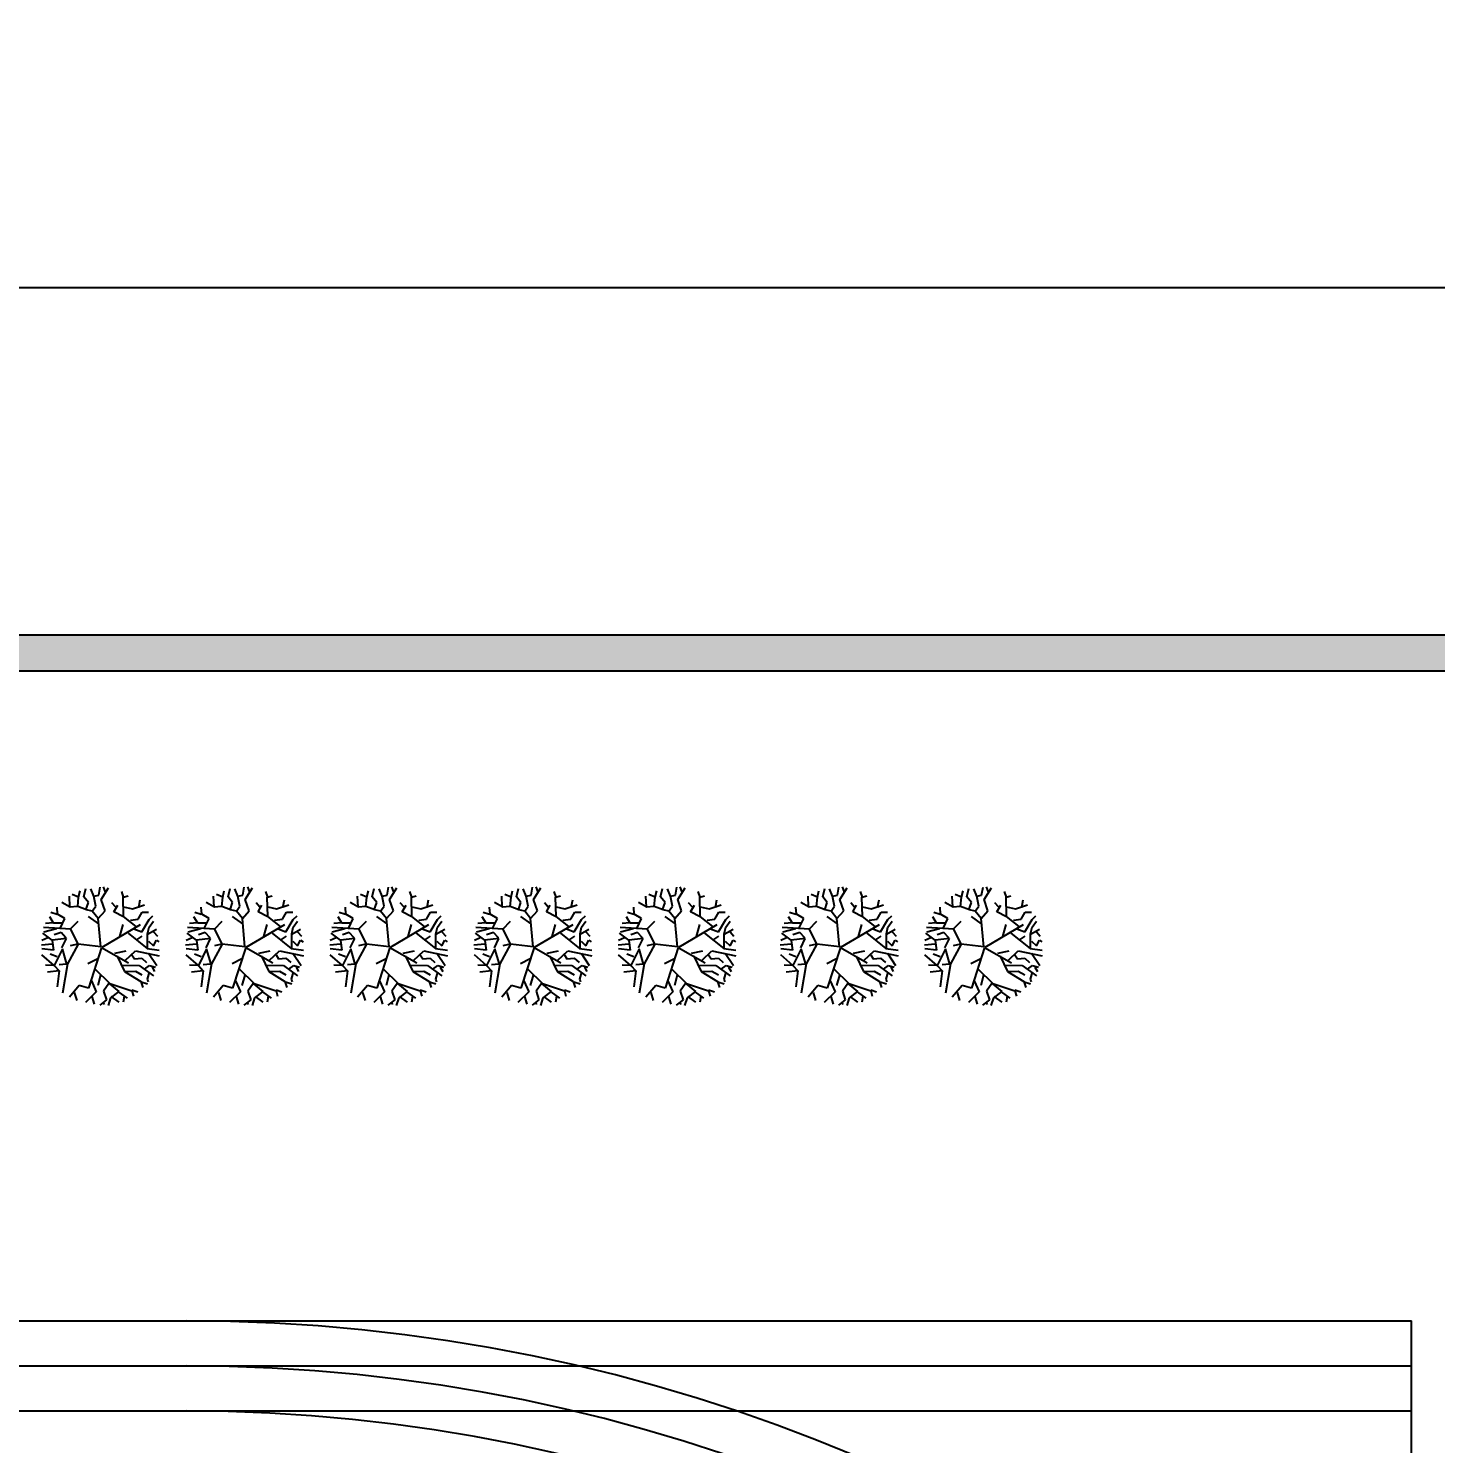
# Model space of a CAD drawing. Header units: inches. Extents: x 78 to 302, y -105 to 74.
# Drawn here: x 234.48 to 273.53, y 34.45 to 73.72 of the extents above; entities that cross this region are included whole.
import ezdxf

# ---------------------------------------------------------------- set-up
doc = ezdxf.new("R2010")
doc.units = ezdxf.units.IN
doc.header["$LTSCALE"] = 0.05
doc.header["$MEASUREMENT"] = 0
doc.layers.get('0').update_dxf_attribs({"color": 62})
doc.layers.add('rayas', color=7, linetype='Continuous')
doc.styles.get("Standard").update_dxf_attribs({"font": 'verdana.ttf'})
doc.dimstyles.get("Standard").update_dxf_attribs({"dimtxt": 0.18, "dimasz": 0.18, "dimexe": 0.18, "dimexo": 0.0625, "dimgap": 0.09, "dimtad": 0, "dimtih": 1, "dimtoh": 1, "dimdec": 4, "dimzin": 0, "dimdsep": 46, "dimtxsty": 'Standard', "dimcen": 0.09, "dimadec": 0, "dimazin": 0, "dimtfac": 1, "dimtdec": 4, "dimtofl": 0, "dimtmove": 0, "dimatfit": 3, "dimfxl": 1, "dimtolj": 1, "dimtzin": 0, "dimarcsym": 0})

# ---------------------------------------------------------------- blocks, each defined once
blk = doc.blocks.new('_Dot')
at = {"color": 0, "linetype": 'ByBlock', "lineweight": -2}
blk.add_line((-0.5, 0), (-1, 0), dxfattribs=at)
at = {"color": 0, "linetype": 'ByBlock', "const_width": 0.5}
blk.add_lwpolyline([(-0.25, 0, 1), (0.25, 0, 1)], format="xyb", close=True, dxfattribs=at)
blk = doc.blocks.new('*D6')
at = {"layer": 'Defpoints', "color": 0}
for p in [(300.963, 66.52), (95.688, 56.888), (300.963, 56.888)]:
    blk.add_point(p, dxfattribs=at)
at = {"layer": 'rayas', "color": 0, "lineweight": -2}
for p, q in [((95.688, 59.388), (95.688, 73.72)), ((300.963, 59.388), (300.963, 73.72)), ((97.688, 66.52), (188.259, 66.52)), ((298.963, 66.52), (208.392, 66.52))]:
    blk.add_line(p, q, dxfattribs=at)
at = {"layer": 'rayas', "color": 0, "lineweight": -2, "xscale": 2, "yscale": 2, "zscale": 2, "rotation": 180}
blk.add_blockref('_Dot', (95.688, 66.52), dxfattribs=at)
at = {"layer": 'rayas', "color": 0, "lineweight": -2, "xscale": 2, "yscale": 2, "zscale": 2}
blk.add_blockref('_Dot', (300.963, 66.52), dxfattribs=at)
at = {"layer": 'rayas', "color": 0, "insert": (198.326, 66.52), "char_height": 2, "attachment_point": 5}
blk.add_mtext('\\A1;205.27 m', dxfattribs=at)

msp = doc.modelspace()

# ---------------------------------------------------------------- hatches: boundary and pattern name
at = {"layer": 'rayas'}
msp.add_hatch(color=256, dxfattribs=at).paths.add_polyline_path([(188.02561, -83.1619), (96.68833, -83.1619), (96.68833, 55.88831), (299.96289, 55.88831), (299.96289, -83.1619), (208.62561, -83.1619), (208.62561, -84.1619), (300.96289, -84.1619), (300.96289, 56.88831), (95.68833, 56.88831), (95.68833, -84.1619), (188.02561, -84.1619)])

# ---------------------------------------------------------------- linework, layer by layer
for p, q in [((236.43101, 49.67217), (236.47041, 49.88706)), ((236.62083, 49.75126), (236.56532, 49.8975)), ((240.43101, 49.67217), (240.47041, 49.88706)), ((240.62083, 49.75126), (240.56532, 49.8975)), ((244.43101, 49.67217), (244.47041, 49.88706)), ((244.62083, 49.75126), (244.56532, 49.8975)), ((248.43101, 49.67217), (248.47041, 49.88706)), ((248.62083, 49.75126), (248.56532, 49.8975)), ((252.43101, 49.67217), (252.47041, 49.88706)), ((252.62083, 49.75126), (252.56532, 49.8975)), ((256.93101, 49.67217), (256.97041, 49.88706)), ((257.12083, 49.75126), (257.06532, 49.8975)), ((260.93101, 49.67217), (260.97041, 49.88706)), ((261.12083, 49.75126), (261.06532, 49.8975)), ((235.63055, 49.34388), (235.61623, 49.63785)), ((235.87409, 49.61547), (235.69681, 49.68262)), ((235.84723, 49.35582), (235.87409, 49.61547)), ((235.87409, 49.61547), (235.91528, 49.78559)), ((236.02273, 49.62591), (236.07824, 49.85274)), ((236.14629, 49.46774), (236.02273, 49.62591)), ((236.29492, 49.63785), (236.21254, 49.8408)), ((236.29492, 49.63785), (236.43101, 49.67217)), ((236.34864, 49.36626), (236.29492, 49.63785)), ((236.49906, 49.54683), (236.70142, 49.87512)), ((236.60651, 49.23047), (236.49906, 49.54683)), ((237.12224, 49.61547), (237.06852, 49.77365)), ((237.10971, 49.61547), (237.24401, 49.64979)), ((237.12224, 49.07229), (237.10971, 49.61547)), ((237.54307, 49.3215), (237.58425, 49.53638)), ((239.63055, 49.34388), (239.61623, 49.63785)), ((239.87409, 49.61547), (239.69681, 49.68262)), ((239.84723, 49.35582), (239.87409, 49.61547)), ((239.87409, 49.61547), (239.91528, 49.78559)), ((240.02273, 49.62591), (240.07824, 49.85274)), ((240.14629, 49.46774), (240.02273, 49.62591)), ((240.29492, 49.63785), (240.21254, 49.8408)), ((240.29492, 49.63785), (240.43101, 49.67217)), ((240.34864, 49.36626), (240.29492, 49.63785)), ((240.49906, 49.54683), (240.70142, 49.87512)), ((240.60651, 49.23047), (240.49906, 49.54683)), ((241.12224, 49.61547), (241.06852, 49.77365)), ((241.10971, 49.61547), (241.24401, 49.64979)), ((241.12224, 49.07229), (241.10971, 49.61547)), ((241.54307, 49.3215), (241.58425, 49.53638)), ((243.63055, 49.34388), (243.61623, 49.63785)), ((243.87409, 49.61547), (243.69681, 49.68262)), ((243.84723, 49.35582), (243.87409, 49.61547)), ((243.87409, 49.61547), (243.91528, 49.78559)), ((244.02273, 49.62591), (244.07824, 49.85274)), ((244.14629, 49.46774), (244.02273, 49.62591)), ((244.29492, 49.63785), (244.21254, 49.8408)), ((244.29492, 49.63785), (244.43101, 49.67217)), ((244.34864, 49.36626), (244.29492, 49.63785)), ((244.49906, 49.54683), (244.70142, 49.87512)), ((244.60651, 49.23047), (244.49906, 49.54683)), ((245.12224, 49.61547), (245.06852, 49.77365)), ((245.10971, 49.61547), (245.24401, 49.64979)), ((245.12224, 49.07229), (245.10971, 49.61547)), ((245.54307, 49.3215), (245.58425, 49.53638)), ((247.63055, 49.34388), (247.61623, 49.63785)), ((247.87409, 49.61547), (247.69681, 49.68262)), ((247.84723, 49.35582), (247.87409, 49.61547)), ((247.87409, 49.61547), (247.91528, 49.78559)), ((248.02273, 49.62591), (248.07824, 49.85274)), ((248.14629, 49.46774), (248.02273, 49.62591)), ((248.29492, 49.63785), (248.21254, 49.8408)), ((248.29492, 49.63785), (248.43101, 49.67217)), ((248.34864, 49.36626), (248.29492, 49.63785)), ((248.49906, 49.54683), (248.70142, 49.87512)), ((248.60651, 49.23047), (248.49906, 49.54683)), ((249.12224, 49.61547), (249.06852, 49.77365)), ((249.10971, 49.61547), (249.24401, 49.64979)), ((249.12224, 49.07229), (249.10971, 49.61547)), ((249.54307, 49.3215), (249.58425, 49.53638)), ((251.63055, 49.34388), (251.61623, 49.63785)), ((251.87409, 49.61547), (251.69681, 49.68262)), ((251.84723, 49.35582), (251.87409, 49.61547)), ((251.87409, 49.61547), (251.91528, 49.78559)), ((252.02273, 49.62591), (252.07824, 49.85274)), ((252.14629, 49.46774), (252.02273, 49.62591)), ((252.29492, 49.63785), (252.21254, 49.8408)), ((252.29492, 49.63785), (252.43101, 49.67217)), ((252.34864, 49.36626), (252.29492, 49.63785)), ((252.49906, 49.54683), (252.70142, 49.87512)), ((252.60651, 49.23047), (252.49906, 49.54683)), ((253.12224, 49.61547), (253.06852, 49.77365)), ((253.10971, 49.61547), (253.24401, 49.64979)), ((253.12224, 49.07229), (253.10971, 49.61547)), ((253.54307, 49.3215), (253.58425, 49.53638)), ((256.13055, 49.34388), (256.11623, 49.63785)), ((256.37409, 49.61547), (256.19681, 49.68262)), ((256.34723, 49.35582), (256.37409, 49.61547)), ((256.37409, 49.61547), (256.41528, 49.78559)), ((256.52273, 49.62591), (256.57824, 49.85274)), ((256.64629, 49.46774), (256.52273, 49.62591)), ((256.79492, 49.63785), (256.71254, 49.8408)), ((256.79492, 49.63785), (256.93101, 49.67217)), ((256.84864, 49.36626), (256.79492, 49.63785)), ((256.99906, 49.54683), (257.20142, 49.87512)), ((257.10651, 49.23047), (256.99906, 49.54683)), ((257.62224, 49.61547), (257.56852, 49.77365)), ((257.60971, 49.61547), (257.74401, 49.64979)), ((257.62224, 49.07229), (257.60971, 49.61547)), ((258.04307, 49.3215), (258.08425, 49.53638)), ((260.13055, 49.34388), (260.11623, 49.63785)), ((260.37409, 49.61547), (260.19681, 49.68262)), ((260.34723, 49.35582), (260.37409, 49.61547)), ((260.37409, 49.61547), (260.41528, 49.78559)), ((260.52273, 49.62591), (260.57824, 49.85274)), ((260.64629, 49.46774), (260.52273, 49.62591)), ((260.79492, 49.63785), (260.71254, 49.8408)), ((260.79492, 49.63785), (260.93101, 49.67217)), ((260.84864, 49.36626), (260.79492, 49.63785)), ((260.99906, 49.54683), (261.20142, 49.87512)), ((261.10651, 49.23047), (260.99906, 49.54683)), ((261.62224, 49.61547), (261.56852, 49.77365)), ((261.60971, 49.61547), (261.74401, 49.64979)), ((261.62224, 49.07229), (261.60971, 49.61547)), ((262.04307, 49.3215), (262.08425, 49.53638)), ((235.27778, 49.12899), (235.10049, 49.1857)), ((235.29031, 49.14093), (235.27778, 49.33194)), ((235.49446, 49.01558), (235.29031, 49.14093)), ((235.64309, 49.33194), (235.41208, 49.46774)), ((235.83291, 49.35582), (235.64309, 49.33194)), ((236.09077, 49.26479), (235.84723, 49.35582)), ((236.07824, 49.26479), (236.14629, 49.46774)), ((236.25373, 49.22002), (236.09077, 49.26479)), ((236.25373, 49.22002), (236.34864, 49.36626)), ((236.41669, 49.01558), (236.25373, 49.22002)), ((236.41669, 49.01558), (236.60651, 49.23047)), ((236.90556, 49.33194), (236.79633, 49.4558)), ((236.85184, 49.20808), (236.95928, 49.38865)), ((237.12224, 49.06184), (236.85184, 49.20808)), ((237.12224, 49.34388), (237.36757, 49.28717)), ((237.36757, 49.28717), (237.70602, 49.40058)), ((237.52874, 49.00514), (237.63798, 49.19764)), ((237.63798, 49.19764), (237.81526, 49.19764)), ((237.82779, 48.9932), (237.93703, 49.09467)), ((239.27778, 49.12899), (239.10049, 49.1857)), ((239.29031, 49.14093), (239.27778, 49.33194)), ((239.49446, 49.01558), (239.29031, 49.14093)), ((239.64309, 49.33194), (239.41208, 49.46774)), ((239.83291, 49.35582), (239.64309, 49.33194)), ((240.09077, 49.26479), (239.84723, 49.35582)), ((240.07824, 49.26479), (240.14629, 49.46774)), ((240.25373, 49.22002), (240.09077, 49.26479)), ((240.25373, 49.22002), (240.34864, 49.36626)), ((240.41669, 49.01558), (240.25373, 49.22002)), ((240.41669, 49.01558), (240.60651, 49.23047)), ((240.90556, 49.33194), (240.79633, 49.4558)), ((240.85184, 49.20808), (240.95928, 49.38865)), ((241.12224, 49.06184), (240.85184, 49.20808)), ((241.12224, 49.34388), (241.36757, 49.28717)), ((241.36757, 49.28717), (241.70602, 49.40058)), ((241.52874, 49.00514), (241.63798, 49.19764)), ((241.63798, 49.19764), (241.81526, 49.19764)), ((241.82779, 48.9932), (241.93703, 49.09467)), ((243.27778, 49.12899), (243.10049, 49.1857)), ((243.29031, 49.14093), (243.27778, 49.33194)), ((243.49446, 49.01558), (243.29031, 49.14093)), ((243.64309, 49.33194), (243.41208, 49.46774)), ((243.83291, 49.35582), (243.64309, 49.33194)), ((244.09077, 49.26479), (243.84723, 49.35582)), ((244.07824, 49.26479), (244.14629, 49.46774)), ((244.25373, 49.22002), (244.09077, 49.26479)), ((244.25373, 49.22002), (244.34864, 49.36626)), ((244.41669, 49.01558), (244.25373, 49.22002)), ((244.41669, 49.01558), (244.60651, 49.23047)), ((244.90556, 49.33194), (244.79633, 49.4558)), ((244.85184, 49.20808), (244.95928, 49.38865)), ((245.12224, 49.06184), (244.85184, 49.20808)), ((245.12224, 49.34388), (245.36757, 49.28717)), ((245.36757, 49.28717), (245.70602, 49.40058)), ((245.52874, 49.00514), (245.63798, 49.19764)), ((245.63798, 49.19764), (245.81526, 49.19764)), ((245.82779, 48.9932), (245.93703, 49.09467)), ((247.27778, 49.12899), (247.10049, 49.1857)), ((247.29031, 49.14093), (247.27778, 49.33194)), ((247.49446, 49.01558), (247.29031, 49.14093)), ((247.64309, 49.33194), (247.41208, 49.46774)), ((247.83291, 49.35582), (247.64309, 49.33194)), ((248.09077, 49.26479), (247.84723, 49.35582)), ((248.07824, 49.26479), (248.14629, 49.46774)), ((248.25373, 49.22002), (248.09077, 49.26479)), ((248.25373, 49.22002), (248.34864, 49.36626)), ((248.41669, 49.01558), (248.25373, 49.22002)), ((248.41669, 49.01558), (248.60651, 49.23047)), ((248.90556, 49.33194), (248.79633, 49.4558)), ((248.85184, 49.20808), (248.95928, 49.38865)), ((249.12224, 49.06184), (248.85184, 49.20808)), ((249.12224, 49.34388), (249.36757, 49.28717)), ((249.36757, 49.28717), (249.70602, 49.40058)), ((249.52874, 49.00514), (249.63798, 49.19764)), ((249.63798, 49.19764), (249.81526, 49.19764)), ((249.82779, 48.9932), (249.93703, 49.09467)), ((251.27778, 49.12899), (251.10049, 49.1857)), ((251.29031, 49.14093), (251.27778, 49.33194)), ((251.49446, 49.01558), (251.29031, 49.14093)), ((251.64309, 49.33194), (251.41208, 49.46774)), ((251.83291, 49.35582), (251.64309, 49.33194)), ((252.09077, 49.26479), (251.84723, 49.35582)), ((252.07824, 49.26479), (252.14629, 49.46774)), ((252.25373, 49.22002), (252.09077, 49.26479)), ((252.25373, 49.22002), (252.34864, 49.36626)), ((252.41669, 49.01558), (252.25373, 49.22002)), ((252.41669, 49.01558), (252.60651, 49.23047)), ((252.90556, 49.33194), (252.79633, 49.4558)), ((252.85184, 49.20808), (252.95928, 49.38865)), ((253.12224, 49.06184), (252.85184, 49.20808)), ((253.12224, 49.34388), (253.36757, 49.28717)), ((253.36757, 49.28717), (253.70602, 49.40058)), ((253.52874, 49.00514), (253.63798, 49.19764)), ((253.63798, 49.19764), (253.81526, 49.19764)), ((253.82779, 48.9932), (253.93703, 49.09467)), ((255.77778, 49.12899), (255.60049, 49.1857)), ((255.79031, 49.14093), (255.77778, 49.33194)), ((255.99446, 49.01558), (255.79031, 49.14093)), ((256.14309, 49.33194), (255.91208, 49.46774)), ((256.33291, 49.35582), (256.14309, 49.33194)), ((256.59077, 49.26479), (256.34723, 49.35582)), ((256.57824, 49.26479), (256.64629, 49.46774)), ((256.75373, 49.22002), (256.59077, 49.26479)), ((256.75373, 49.22002), (256.84864, 49.36626)), ((256.91669, 49.01558), (256.75373, 49.22002)), ((256.91669, 49.01558), (257.10651, 49.23047)), ((257.40556, 49.33194), (257.29633, 49.4558)), ((257.35184, 49.20808), (257.45928, 49.38865)), ((257.62224, 49.06184), (257.35184, 49.20808)), ((257.62224, 49.34388), (257.86757, 49.28717)), ((257.86757, 49.28717), (258.20602, 49.40058)), ((258.02874, 49.00514), (258.13798, 49.19764)), ((258.13798, 49.19764), (258.31526, 49.19764)), ((258.32779, 48.9932), (258.43703, 49.09467)), ((259.77778, 49.12899), (259.60049, 49.1857)), ((259.79031, 49.14093), (259.77778, 49.33194)), ((259.99446, 49.01558), (259.79031, 49.14093)), ((260.14309, 49.33194), (259.91208, 49.46774)), ((260.33291, 49.35582), (260.14309, 49.33194)), ((260.59077, 49.26479), (260.34723, 49.35582)), ((260.57824, 49.26479), (260.64629, 49.46774)), ((260.75373, 49.22002), (260.59077, 49.26479)), ((260.75373, 49.22002), (260.84864, 49.36626)), ((260.91669, 49.01558), (260.75373, 49.22002)), ((260.91669, 49.01558), (261.10651, 49.23047)), ((261.40556, 49.33194), (261.29633, 49.4558)), ((261.35184, 49.20808), (261.45928, 49.38865)), ((261.62224, 49.06184), (261.35184, 49.20808)), ((261.62224, 49.34388), (261.86757, 49.28717)), ((261.86757, 49.28717), (262.20602, 49.40058)), ((262.02874, 49.00514), (262.13798, 49.19764)), ((262.13798, 49.19764), (262.31526, 49.19764)), ((262.32779, 48.9932), (262.43703, 49.09467)), ((235.65741, 48.72161), (234.89635, 48.76787)), ((235.26345, 48.73355), (234.91067, 48.64252)), ((235.16854, 48.90366), (234.95186, 48.87979)), ((235.18108, 48.89173), (235.07363, 49.06184)), ((235.41208, 48.89173), (235.18108, 48.89173)), ((235.35836, 48.74549), (235.49446, 49.01558)), ((235.64309, 48.72161), (235.85977, 48.94843)), ((235.85977, 48.30378), (235.65741, 48.72161)), ((236.43101, 48.86934), (236.14629, 49.07229)), ((236.48781, 48.2348), (236.41669, 49.01558)), ((236.52592, 48.22469), (237.59192, 48.85518)), ((237.0148, 48.51866), (237.10971, 48.8574)), ((237.47502, 48.8007), (237.12224, 49.07229)), ((237.31206, 48.97082), (237.52874, 49.00514)), ((237.40697, 48.73355), (237.62544, 48.65446)), ((237.62544, 48.65446), (237.82779, 48.9932)), ((237.78661, 48.59775), (237.82779, 48.77832)), ((237.78661, 48.58581), (238.03194, 48.72161)), ((237.82779, 48.77832), (237.94956, 48.94843)), ((239.65741, 48.72161), (238.89635, 48.76787)), ((239.26345, 48.73355), (238.91067, 48.64252)), ((239.16854, 48.90366), (238.95186, 48.87979)), ((239.18108, 48.89173), (239.07363, 49.06184)), ((239.41208, 48.89173), (239.18108, 48.89173)), ((239.35836, 48.74549), (239.49446, 49.01558)), ((239.64309, 48.72161), (239.85977, 48.94843)), ((239.85977, 48.30378), (239.65741, 48.72161)), ((240.43101, 48.86934), (240.14629, 49.07229)), ((240.48781, 48.2348), (240.41669, 49.01558)), ((240.52592, 48.22469), (241.59192, 48.85518)), ((241.0148, 48.51866), (241.10971, 48.8574)), ((241.47502, 48.8007), (241.12224, 49.07229)), ((241.31206, 48.97082), (241.52874, 49.00514)), ((241.40697, 48.73355), (241.62544, 48.65446)), ((241.62544, 48.65446), (241.82779, 48.9932)), ((241.78661, 48.59775), (241.82779, 48.77832)), ((241.78661, 48.58581), (242.03194, 48.72161)), ((241.82779, 48.77832), (241.94956, 48.94843)), ((243.65741, 48.72161), (242.89635, 48.76787)), ((243.26345, 48.73355), (242.91067, 48.64252)), ((243.16854, 48.90366), (242.95186, 48.87979)), ((243.18108, 48.89173), (243.07363, 49.06184)), ((243.41208, 48.89173), (243.18108, 48.89173)), ((243.35836, 48.74549), (243.49446, 49.01558)), ((243.64309, 48.72161), (243.85977, 48.94843)), ((243.85977, 48.30378), (243.65741, 48.72161)), ((244.43101, 48.86934), (244.14629, 49.07229)), ((244.48781, 48.2348), (244.41669, 49.01558)), ((244.52592, 48.22469), (245.59192, 48.85518)), ((245.0148, 48.51866), (245.10971, 48.8574)), ((245.47502, 48.8007), (245.12224, 49.07229)), ((245.31206, 48.97082), (245.52874, 49.00514)), ((245.40697, 48.73355), (245.62544, 48.65446)), ((245.62544, 48.65446), (245.82779, 48.9932)), ((245.78661, 48.59775), (245.82779, 48.77832)), ((245.78661, 48.58581), (246.03194, 48.72161)), ((245.82779, 48.77832), (245.94956, 48.94843)), ((247.65741, 48.72161), (246.89635, 48.76787)), ((247.26345, 48.73355), (246.91067, 48.64252)), ((247.16854, 48.90366), (246.95186, 48.87979)), ((247.18108, 48.89173), (247.07363, 49.06184)), ((247.41208, 48.89173), (247.18108, 48.89173)), ((247.35836, 48.74549), (247.49446, 49.01558)), ((247.64309, 48.72161), (247.85977, 48.94843)), ((247.85977, 48.30378), (247.65741, 48.72161)), ((248.43101, 48.86934), (248.14629, 49.07229)), ((248.48781, 48.2348), (248.41669, 49.01558)), ((248.52592, 48.22469), (249.59192, 48.85518)), ((249.0148, 48.51866), (249.10971, 48.8574)), ((249.47502, 48.8007), (249.12224, 49.07229)), ((249.31206, 48.97082), (249.52874, 49.00514)), ((249.40697, 48.73355), (249.62544, 48.65446)), ((249.62544, 48.65446), (249.82779, 48.9932)), ((249.78661, 48.59775), (249.82779, 48.77832)), ((249.78661, 48.58581), (250.03194, 48.72161)), ((249.82779, 48.77832), (249.94956, 48.94843)), ((251.65741, 48.72161), (250.89635, 48.76787)), ((251.26345, 48.73355), (250.91067, 48.64252)), ((251.16854, 48.90366), (250.95186, 48.87979)), ((251.18108, 48.89173), (251.07363, 49.06184)), ((251.41208, 48.89173), (251.18108, 48.89173)), ((251.35836, 48.74549), (251.49446, 49.01558)), ((251.64309, 48.72161), (251.85977, 48.94843)), ((251.85977, 48.30378), (251.65741, 48.72161)), ((252.43101, 48.86934), (252.14629, 49.07229)), ((252.48781, 48.2348), (252.41669, 49.01558)), ((252.52592, 48.22469), (253.59192, 48.85518)), ((253.0148, 48.51866), (253.10971, 48.8574)), ((253.47502, 48.8007), (253.12224, 49.07229)), ((253.31206, 48.97082), (253.52874, 49.00514)), ((253.40697, 48.73355), (253.62544, 48.65446)), ((253.62544, 48.65446), (253.82779, 48.9932)), ((253.78661, 48.59775), (253.82779, 48.77832)), ((253.78661, 48.58581), (254.03194, 48.72161)), ((253.82779, 48.77832), (253.94956, 48.94843)), ((256.15741, 48.72161), (255.39635, 48.76787)), ((255.76345, 48.73355), (255.41067, 48.64252)), ((255.66854, 48.90366), (255.45186, 48.87979)), ((255.68108, 48.89173), (255.57363, 49.06184)), ((255.91208, 48.89173), (255.68108, 48.89173)), ((255.85836, 48.74549), (255.99446, 49.01558)), ((256.14309, 48.72161), (256.35977, 48.94843)), ((256.35977, 48.30378), (256.15741, 48.72161)), ((256.93101, 48.86934), (256.64629, 49.07229)), ((256.98781, 48.2348), (256.91669, 49.01558)), ((257.02592, 48.22469), (258.09192, 48.85518)), ((257.5148, 48.51866), (257.60971, 48.8574)), ((257.97502, 48.8007), (257.62224, 49.07229)), ((257.81206, 48.97082), (258.02874, 49.00514)), ((257.90697, 48.73355), (258.12544, 48.65446)), ((258.12544, 48.65446), (258.32779, 48.9932)), ((258.28661, 48.59775), (258.32779, 48.77832)), ((258.28661, 48.58581), (258.53194, 48.72161)), ((258.32779, 48.77832), (258.44956, 48.94843)), ((260.15741, 48.72161), (259.39635, 48.76787)), ((259.76345, 48.73355), (259.41067, 48.64252)), ((259.66854, 48.90366), (259.45186, 48.87979)), ((259.68108, 48.89173), (259.57363, 49.06184)), ((259.91208, 48.89173), (259.68108, 48.89173)), ((259.85836, 48.74549), (259.99446, 49.01558)), ((260.14309, 48.72161), (260.35977, 48.94843)), ((260.35977, 48.30378), (260.15741, 48.72161)), ((260.93101, 48.86934), (260.64629, 49.07229)), ((260.98781, 48.2348), (260.91669, 49.01558)), ((261.02592, 48.22469), (262.09192, 48.85518)), ((261.5148, 48.51866), (261.60971, 48.8574)), ((261.97502, 48.8007), (261.62224, 49.07229)), ((261.81206, 48.97082), (262.02874, 49.00514)), ((261.90697, 48.73355), (262.12544, 48.65446)), ((262.12544, 48.65446), (262.32779, 48.9932)), ((262.28661, 48.59775), (262.32779, 48.77832)), ((262.28661, 48.58581), (262.53194, 48.72161)), ((262.32779, 48.77832), (262.44956, 48.94843)), ((235.01991, 48.48434), (234.85695, 48.40525)), ((235.14168, 48.41719), (234.88381, 48.60969)), ((235.53564, 48.46196), (235.14168, 48.41719)), ((235.14168, 48.40525), (235.18108, 48.1456)), ((235.38522, 48.63207), (235.1954, 48.56343)), ((235.52132, 48.48434), (235.38522, 48.63207)), ((235.41208, 48.20231), (235.53564, 48.46196)), ((237.24401, 48.60969), (237.77407, 48.19037)), ((237.50188, 48.43957), (237.63798, 48.5306)), ((237.78661, 48.20231), (237.78661, 48.58581)), ((237.81526, 48.39481), (237.94956, 48.25901)), ((237.94956, 48.65446), (238.0588, 48.5306)), ((237.94956, 48.25901), (238.03194, 48.41719)), ((238.03194, 48.41719), (238.09999, 48.37242)), ((239.01991, 48.48434), (238.85695, 48.40525)), ((239.14168, 48.41719), (238.88381, 48.60969)), ((239.53564, 48.46196), (239.14168, 48.41719)), ((239.14168, 48.40525), (239.18108, 48.1456)), ((239.38522, 48.63207), (239.1954, 48.56343)), ((239.52132, 48.48434), (239.38522, 48.63207)), ((239.41208, 48.20231), (239.53564, 48.46196)), ((241.24401, 48.60969), (241.77407, 48.19037)), ((241.50188, 48.43957), (241.63798, 48.5306)), ((241.78661, 48.20231), (241.78661, 48.58581)), ((241.81526, 48.39481), (241.94956, 48.25901)), ((241.94956, 48.65446), (242.0588, 48.5306)), ((241.94956, 48.25901), (242.03194, 48.41719)), ((242.03194, 48.41719), (242.09999, 48.37242)), ((243.01991, 48.48434), (242.85695, 48.40525)), ((243.14168, 48.41719), (242.88381, 48.60969)), ((243.53564, 48.46196), (243.14168, 48.41719)), ((243.14168, 48.40525), (243.18108, 48.1456)), ((243.38522, 48.63207), (243.1954, 48.56343)), ((243.52132, 48.48434), (243.38522, 48.63207)), ((243.41208, 48.20231), (243.53564, 48.46196)), ((245.24401, 48.60969), (245.77407, 48.19037)), ((245.50188, 48.43957), (245.63798, 48.5306)), ((245.78661, 48.20231), (245.78661, 48.58581)), ((245.81526, 48.39481), (245.94956, 48.25901)), ((245.94956, 48.65446), (246.0588, 48.5306)), ((245.94956, 48.25901), (246.03194, 48.41719)), ((246.03194, 48.41719), (246.09999, 48.37242)), ((247.01991, 48.48434), (246.85695, 48.40525)), ((247.14168, 48.41719), (246.88381, 48.60969)), ((247.53564, 48.46196), (247.14168, 48.41719)), ((247.14168, 48.40525), (247.18108, 48.1456)), ((247.38522, 48.63207), (247.1954, 48.56343)), ((247.52132, 48.48434), (247.38522, 48.63207)), ((247.41208, 48.20231), (247.53564, 48.46196)), ((249.24401, 48.60969), (249.77407, 48.19037)), ((249.50188, 48.43957), (249.63798, 48.5306)), ((249.78661, 48.20231), (249.78661, 48.58581)), ((249.81526, 48.39481), (249.94956, 48.25901)), ((249.94956, 48.65446), (250.0588, 48.5306)), ((249.94956, 48.25901), (250.03194, 48.41719)), ((250.03194, 48.41719), (250.09999, 48.37242)), ((251.01991, 48.48434), (250.85695, 48.40525)), ((251.14168, 48.41719), (250.88381, 48.60969)), ((251.53564, 48.46196), (251.14168, 48.41719)), ((251.14168, 48.40525), (251.18108, 48.1456)), ((251.38522, 48.63207), (251.1954, 48.56343)), ((251.52132, 48.48434), (251.38522, 48.63207)), ((251.41208, 48.20231), (251.53564, 48.46196)), ((253.24401, 48.60969), (253.77407, 48.19037)), ((253.50188, 48.43957), (253.63798, 48.5306)), ((253.78661, 48.20231), (253.78661, 48.58581)), ((253.81526, 48.39481), (253.94956, 48.25901)), ((253.94956, 48.65446), (254.0588, 48.5306)), ((253.94956, 48.25901), (254.03194, 48.41719)), ((254.03194, 48.41719), (254.09999, 48.37242)), ((255.51991, 48.48434), (255.35695, 48.40525)), ((255.64168, 48.41719), (255.38381, 48.60969)), ((256.03564, 48.46196), (255.64168, 48.41719)), ((255.64168, 48.40525), (255.68108, 48.1456)), ((255.88522, 48.63207), (255.6954, 48.56343)), ((256.02132, 48.48434), (255.88522, 48.63207)), ((255.91208, 48.20231), (256.03564, 48.46196)), ((257.74401, 48.60969), (258.27407, 48.19037)), ((258.00188, 48.43957), (258.13798, 48.5306)), ((258.28661, 48.20231), (258.28661, 48.58581)), ((258.31526, 48.39481), (258.44956, 48.25901)), ((258.44956, 48.65446), (258.5588, 48.5306)), ((258.44956, 48.25901), (258.53194, 48.41719)), ((258.53194, 48.41719), (258.59999, 48.37242)), ((259.51991, 48.48434), (259.35695, 48.40525)), ((259.64168, 48.41719), (259.38381, 48.60969)), ((260.03564, 48.46196), (259.64168, 48.41719)), ((259.64168, 48.40525), (259.68108, 48.1456)), ((259.88522, 48.63207), (259.6954, 48.56343)), ((260.02132, 48.48434), (259.88522, 48.63207)), ((259.91208, 48.20231), (260.03564, 48.46196)), ((261.74401, 48.60969), (262.27407, 48.19037)), ((262.00188, 48.43957), (262.13798, 48.5306)), ((262.28661, 48.20231), (262.28661, 48.58581)), ((262.31526, 48.39481), (262.44956, 48.25901)), ((262.44956, 48.65446), (262.5588, 48.5306)), ((262.44956, 48.25901), (262.53194, 48.41719)), ((262.53194, 48.41719), (262.59999, 48.37242)), ((235.14168, 48.30378), (234.84263, 48.2814)), ((235.18108, 48.1456), (234.85695, 48.17992)), ((235.1954, 47.71583), (234.85695, 48.00981)), ((235.27778, 47.9531), (235.08617, 48.03219)), ((235.42641, 48.17992), (235.1954, 47.71583)), ((235.54818, 47.75015), (235.42641, 48.17992)), ((235.85977, 48.30378), (235.5625, 47.7606)), ((235.84723, 48.30378), (235.64309, 48.25901)), ((236.48781, 48.2348), (235.85977, 48.30378)), ((236.5116, 48.21275), (236.14692, 47.08291)), ((236.5116, 48.21275), (237.25804, 47.79439)), ((236.8787, 48.05457), (237.19029, 48.12322)), ((236.94675, 47.97548), (237.1491, 47.54571)), ((237.16343, 47.85163), (237.44816, 48.12322)), ((237.35325, 48.00981), (237.4213, 47.89639)), ((237.4213, 47.89639), (237.62544, 47.91878)), ((237.44816, 48.12322), (238.11252, 47.98742)), ((237.62544, 47.91878), (237.75975, 47.79492)), ((237.77407, 48.19037), (238.11252, 48.1456)), ((237.81526, 48.05457), (238.04447, 47.71583)), ((239.14168, 48.30378), (238.84263, 48.2814)), ((239.18108, 48.1456), (238.85695, 48.17992)), ((239.1954, 47.71583), (238.85695, 48.00981)), ((239.27778, 47.9531), (239.08617, 48.03219)), ((239.42641, 48.17992), (239.1954, 47.71583)), ((239.54818, 47.75015), (239.42641, 48.17992)), ((239.85977, 48.30378), (239.5625, 47.7606)), ((239.84723, 48.30378), (239.64309, 48.25901)), ((240.48781, 48.2348), (239.85977, 48.30378)), ((240.5116, 48.21275), (240.14692, 47.08291)), ((240.5116, 48.21275), (241.25804, 47.79439)), ((240.8787, 48.05457), (241.19029, 48.12322)), ((240.94675, 47.97548), (241.1491, 47.54571)), ((241.16343, 47.85163), (241.44816, 48.12322)), ((241.35325, 48.00981), (241.4213, 47.89639)), ((241.4213, 47.89639), (241.62544, 47.91878)), ((241.44816, 48.12322), (242.11252, 47.98742)), ((241.62544, 47.91878), (241.75975, 47.79492)), ((241.77407, 48.19037), (242.11252, 48.1456)), ((241.81526, 48.05457), (242.04447, 47.71583)), ((243.14168, 48.30378), (242.84263, 48.2814)), ((243.18108, 48.1456), (242.85695, 48.17992)), ((243.1954, 47.71583), (242.85695, 48.00981)), ((243.27778, 47.9531), (243.08617, 48.03219)), ((243.42641, 48.17992), (243.1954, 47.71583)), ((243.54818, 47.75015), (243.42641, 48.17992)), ((243.85977, 48.30378), (243.5625, 47.7606)), ((243.84723, 48.30378), (243.64309, 48.25901)), ((244.48781, 48.2348), (243.85977, 48.30378)), ((244.5116, 48.21275), (244.14692, 47.08291)), ((244.5116, 48.21275), (245.25804, 47.79439)), ((244.8787, 48.05457), (245.19029, 48.12322)), ((244.94675, 47.97548), (245.1491, 47.54571)), ((245.16343, 47.85163), (245.44816, 48.12322)), ((245.35325, 48.00981), (245.4213, 47.89639)), ((245.4213, 47.89639), (245.62544, 47.91878)), ((245.44816, 48.12322), (246.11252, 47.98742)), ((245.62544, 47.91878), (245.75975, 47.79492)), ((245.77407, 48.19037), (246.11252, 48.1456)), ((245.81526, 48.05457), (246.04447, 47.71583)), ((247.14168, 48.30378), (246.84263, 48.2814)), ((247.18108, 48.1456), (246.85695, 48.17992)), ((247.1954, 47.71583), (246.85695, 48.00981)), ((247.27778, 47.9531), (247.08617, 48.03219)), ((247.42641, 48.17992), (247.1954, 47.71583)), ((247.54818, 47.75015), (247.42641, 48.17992)), ((247.85977, 48.30378), (247.5625, 47.7606)), ((247.84723, 48.30378), (247.64309, 48.25901)), ((248.48781, 48.2348), (247.85977, 48.30378)), ((248.5116, 48.21275), (248.14692, 47.08291)), ((248.5116, 48.21275), (249.25804, 47.79439)), ((248.8787, 48.05457), (249.19029, 48.12322)), ((248.94675, 47.97548), (249.1491, 47.54571)), ((249.16343, 47.85163), (249.44816, 48.12322)), ((249.35325, 48.00981), (249.4213, 47.89639)), ((249.4213, 47.89639), (249.62544, 47.91878)), ((249.44816, 48.12322), (250.11252, 47.98742)), ((249.62544, 47.91878), (249.75975, 47.79492)), ((249.77407, 48.19037), (250.11252, 48.1456)), ((249.81526, 48.05457), (250.04447, 47.71583)), ((251.14168, 48.30378), (250.84263, 48.2814)), ((251.18108, 48.1456), (250.85695, 48.17992)), ((251.1954, 47.71583), (250.85695, 48.00981)), ((251.27778, 47.9531), (251.08617, 48.03219)), ((251.42641, 48.17992), (251.1954, 47.71583)), ((251.54818, 47.75015), (251.42641, 48.17992)), ((251.85977, 48.30378), (251.5625, 47.7606)), ((251.84723, 48.30378), (251.64309, 48.25901)), ((252.48781, 48.2348), (251.85977, 48.30378)), ((252.5116, 48.21275), (252.14692, 47.08291)), ((252.5116, 48.21275), (253.25804, 47.79439)), ((252.8787, 48.05457), (253.19029, 48.12322)), ((252.94675, 47.97548), (253.1491, 47.54571)), ((253.16343, 47.85163), (253.44816, 48.12322)), ((253.35325, 48.00981), (253.4213, 47.89639)), ((253.4213, 47.89639), (253.62544, 47.91878)), ((253.44816, 48.12322), (254.11252, 47.98742)), ((253.62544, 47.91878), (253.75975, 47.79492)), ((253.77407, 48.19037), (254.11252, 48.1456)), ((253.81526, 48.05457), (254.04447, 47.71583)), ((255.64168, 48.30378), (255.34263, 48.2814)), ((255.68108, 48.1456), (255.35695, 48.17992)), ((255.6954, 47.71583), (255.35695, 48.00981)), ((255.77778, 47.9531), (255.58617, 48.03219)), ((255.92641, 48.17992), (255.6954, 47.71583)), ((256.04818, 47.75015), (255.92641, 48.17992)), ((256.35977, 48.30378), (256.0625, 47.7606)), ((256.34723, 48.30378), (256.14309, 48.25901)), ((256.98781, 48.2348), (256.35977, 48.30378)), ((257.0116, 48.21275), (256.64692, 47.08291)), ((257.0116, 48.21275), (257.75804, 47.79439)), ((257.3787, 48.05457), (257.69029, 48.12322)), ((257.44675, 47.97548), (257.6491, 47.54571)), ((257.66343, 47.85163), (257.94816, 48.12322)), ((257.85325, 48.00981), (257.9213, 47.89639)), ((257.9213, 47.89639), (258.12544, 47.91878)), ((257.94816, 48.12322), (258.61252, 47.98742)), ((258.12544, 47.91878), (258.25975, 47.79492)), ((258.27407, 48.19037), (258.61252, 48.1456)), ((258.31526, 48.05457), (258.54447, 47.71583)), ((259.64168, 48.30378), (259.34263, 48.2814)), ((259.68108, 48.1456), (259.35695, 48.17992)), ((259.6954, 47.71583), (259.35695, 48.00981)), ((259.77778, 47.9531), (259.58617, 48.03219)), ((259.92641, 48.17992), (259.6954, 47.71583)), ((260.04818, 47.75015), (259.92641, 48.17992)), ((260.35977, 48.30378), (260.0625, 47.7606)), ((260.34723, 48.30378), (260.14309, 48.25901)), ((260.98781, 48.2348), (260.35977, 48.30378)), ((261.0116, 48.21275), (260.64692, 47.08291)), ((261.0116, 48.21275), (261.75804, 47.79439)), ((261.3787, 48.05457), (261.69029, 48.12322)), ((261.44675, 47.97548), (261.6491, 47.54571)), ((261.66343, 47.85163), (261.94816, 48.12322)), ((261.85325, 48.00981), (261.9213, 47.89639)), ((261.9213, 47.89639), (262.12544, 47.91878)), ((261.94816, 48.12322), (262.61252, 47.98742)), ((262.12544, 47.91878), (262.25975, 47.79492)), ((262.27407, 48.19037), (262.61252, 48.1456)), ((262.31526, 48.05457), (262.54447, 47.71583)), ((235.1954, 47.71583), (234.95186, 47.72777)), ((235.3315, 47.56959), (235.00558, 47.53527)), ((235.1954, 47.71583), (235.3315, 47.56959)), ((235.3315, 47.56959), (235.27778, 47.12788)), ((235.53564, 47.75015), (235.3315, 47.73822)), ((235.5625, 47.7606), (235.42641, 46.94732)), ((236.40415, 47.89639), (236.13196, 47.7606)), ((236.33611, 47.61436), (236.7426, 47.21891)), ((237.06852, 47.72777), (237.55739, 47.71583)), ((237.1491, 47.54571), (237.44816, 47.55765)), ((237.1491, 47.54571), (237.59679, 47.27562)), ((237.44816, 47.55765), (237.62544, 47.45618)), ((237.55739, 47.71583), (237.94956, 47.4338)), ((237.70602, 47.61436), (237.84212, 47.71583)), ((237.82779, 47.53527), (237.77407, 47.33232)), ((237.84212, 47.71583), (238.00508, 47.67106)), ((237.91017, 47.67106), (237.97822, 47.54571)), ((239.1954, 47.71583), (238.95186, 47.72777)), ((239.3315, 47.56959), (239.00558, 47.53527)), ((239.1954, 47.71583), (239.3315, 47.56959)), ((239.3315, 47.56959), (239.27778, 47.12788)), ((239.53564, 47.75015), (239.3315, 47.73822)), ((239.5625, 47.7606), (239.42641, 46.94732)), ((240.40415, 47.89639), (240.13196, 47.7606)), ((240.33611, 47.61436), (240.7426, 47.21891)), ((241.06852, 47.72777), (241.55739, 47.71583)), ((241.1491, 47.54571), (241.44816, 47.55765)), ((241.1491, 47.54571), (241.59679, 47.27562)), ((241.44816, 47.55765), (241.62544, 47.45618)), ((241.55739, 47.71583), (241.94956, 47.4338)), ((241.70602, 47.61436), (241.84212, 47.71583)), ((241.82779, 47.53527), (241.77407, 47.33232)), ((241.84212, 47.71583), (242.00508, 47.67106)), ((241.91017, 47.67106), (241.97822, 47.54571)), ((243.1954, 47.71583), (242.95186, 47.72777)), ((243.3315, 47.56959), (243.00558, 47.53527)), ((243.1954, 47.71583), (243.3315, 47.56959)), ((243.3315, 47.56959), (243.27778, 47.12788)), ((243.53564, 47.75015), (243.3315, 47.73822)), ((243.5625, 47.7606), (243.42641, 46.94732)), ((244.40415, 47.89639), (244.13196, 47.7606)), ((244.33611, 47.61436), (244.7426, 47.21891)), ((245.06852, 47.72777), (245.55739, 47.71583)), ((245.1491, 47.54571), (245.44816, 47.55765)), ((245.1491, 47.54571), (245.59679, 47.27562)), ((245.44816, 47.55765), (245.62544, 47.45618)), ((245.55739, 47.71583), (245.94956, 47.4338)), ((245.70602, 47.61436), (245.84212, 47.71583)), ((245.82779, 47.53527), (245.77407, 47.33232)), ((245.84212, 47.71583), (246.00508, 47.67106)), ((245.91017, 47.67106), (245.97822, 47.54571)), ((247.1954, 47.71583), (246.95186, 47.72777)), ((247.3315, 47.56959), (247.00558, 47.53527)), ((247.1954, 47.71583), (247.3315, 47.56959)), ((247.3315, 47.56959), (247.27778, 47.12788)), ((247.53564, 47.75015), (247.3315, 47.73822)), ((247.5625, 47.7606), (247.42641, 46.94732)), ((248.40415, 47.89639), (248.13196, 47.7606)), ((248.33611, 47.61436), (248.7426, 47.21891)), ((249.06852, 47.72777), (249.55739, 47.71583)), ((249.1491, 47.54571), (249.44816, 47.55765)), ((249.1491, 47.54571), (249.59679, 47.27562)), ((249.44816, 47.55765), (249.62544, 47.45618)), ((249.55739, 47.71583), (249.94956, 47.4338)), ((249.70602, 47.61436), (249.84212, 47.71583)), ((249.82779, 47.53527), (249.77407, 47.33232)), ((249.84212, 47.71583), (250.00508, 47.67106)), ((249.91017, 47.67106), (249.97822, 47.54571)), ((251.1954, 47.71583), (250.95186, 47.72777)), ((251.3315, 47.56959), (251.00558, 47.53527)), ((251.1954, 47.71583), (251.3315, 47.56959)), ((251.3315, 47.56959), (251.27778, 47.12788)), ((251.53564, 47.75015), (251.3315, 47.73822)), ((251.5625, 47.7606), (251.42641, 46.94732)), ((252.40415, 47.89639), (252.13196, 47.7606)), ((252.33611, 47.61436), (252.7426, 47.21891)), ((253.06852, 47.72777), (253.55739, 47.71583)), ((253.1491, 47.54571), (253.44816, 47.55765)), ((253.1491, 47.54571), (253.59679, 47.27562)), ((253.44816, 47.55765), (253.62544, 47.45618)), ((253.55739, 47.71583), (253.94956, 47.4338)), ((253.70602, 47.61436), (253.84212, 47.71583)), ((253.82779, 47.53527), (253.77407, 47.33232)), ((253.84212, 47.71583), (254.00508, 47.67106)), ((253.91017, 47.67106), (253.97822, 47.54571)), ((255.6954, 47.71583), (255.45186, 47.72777)), ((255.8315, 47.56959), (255.50558, 47.53527)), ((255.6954, 47.71583), (255.8315, 47.56959)), ((255.8315, 47.56959), (255.77778, 47.12788)), ((256.03564, 47.75015), (255.8315, 47.73822)), ((256.0625, 47.7606), (255.92641, 46.94732)), ((256.90415, 47.89639), (256.63196, 47.7606)), ((256.83611, 47.61436), (257.2426, 47.21891)), ((257.56852, 47.72777), (258.05739, 47.71583)), ((257.6491, 47.54571), (257.94816, 47.55765)), ((257.6491, 47.54571), (258.09679, 47.27562)), ((257.94816, 47.55765), (258.12544, 47.45618)), ((258.05739, 47.71583), (258.44956, 47.4338)), ((258.20602, 47.61436), (258.34212, 47.71583)), ((258.32779, 47.53527), (258.27407, 47.33232)), ((258.34212, 47.71583), (258.50508, 47.67106)), ((258.41017, 47.67106), (258.47822, 47.54571)), ((259.6954, 47.71583), (259.45186, 47.72777)), ((259.8315, 47.56959), (259.50558, 47.53527)), ((259.6954, 47.71583), (259.8315, 47.56959)), ((259.8315, 47.56959), (259.77778, 47.12788)), ((260.03564, 47.75015), (259.8315, 47.73822)), ((260.0625, 47.7606), (259.92641, 46.94732)), ((260.90415, 47.89639), (260.63196, 47.7606)), ((260.83611, 47.61436), (261.2426, 47.21891)), ((261.56852, 47.72777), (262.05739, 47.71583)), ((261.6491, 47.54571), (261.94816, 47.55765)), ((261.6491, 47.54571), (262.09679, 47.27562)), ((261.94816, 47.55765), (262.12544, 47.45618)), ((262.05739, 47.71583), (262.44956, 47.4338)), ((262.20602, 47.61436), (262.34212, 47.71583)), ((262.32779, 47.53527), (262.27407, 47.33232)), ((262.34212, 47.71583), (262.50508, 47.67106)), ((262.41017, 47.67106), (262.47822, 47.54571)), ((235.88842, 47.16221), (235.61623, 46.83391)), ((236.14629, 47.08312), (235.88842, 47.16221)), ((236.22687, 47.28606), (236.36297, 46.98164)), ((236.48474, 47.44424), (236.40415, 47.16221)), ((236.71574, 47.21891), (236.56532, 47.00403)), ((236.72828, 47.20697), (236.98614, 46.99209)), ((236.7426, 47.21891), (237.35325, 47.01447)), ((237.59679, 47.27562), (237.6523, 47.1055)), ((237.61111, 47.26368), (237.78661, 47.20697)), ((237.77407, 47.33232), (237.80093, 47.26368)), ((239.88842, 47.16221), (239.61623, 46.83391)), ((240.14629, 47.08312), (239.88842, 47.16221)), ((240.22687, 47.28606), (240.36297, 46.98164)), ((240.48474, 47.44424), (240.40415, 47.16221)), ((240.71574, 47.21891), (240.56532, 47.00403)), ((240.72828, 47.20697), (240.98614, 46.99209)), ((240.7426, 47.21891), (241.35325, 47.01447)), ((241.59679, 47.27562), (241.6523, 47.1055)), ((241.61111, 47.26368), (241.78661, 47.20697)), ((241.77407, 47.33232), (241.80093, 47.26368)), ((243.88842, 47.16221), (243.61623, 46.83391)), ((244.14629, 47.08312), (243.88842, 47.16221)), ((244.22687, 47.28606), (244.36297, 46.98164)), ((244.48474, 47.44424), (244.40415, 47.16221)), ((244.71574, 47.21891), (244.56532, 47.00403)), ((244.72828, 47.20697), (244.98614, 46.99209)), ((244.7426, 47.21891), (245.35325, 47.01447)), ((245.59679, 47.27562), (245.6523, 47.1055)), ((245.61111, 47.26368), (245.78661, 47.20697)), ((245.77407, 47.33232), (245.80093, 47.26368)), ((247.88842, 47.16221), (247.61623, 46.83391)), ((248.14629, 47.08312), (247.88842, 47.16221)), ((248.22687, 47.28606), (248.36297, 46.98164)), ((248.48474, 47.44424), (248.40415, 47.16221)), ((248.71574, 47.21891), (248.56532, 47.00403)), ((248.72828, 47.20697), (248.98614, 46.99209)), ((248.7426, 47.21891), (249.35325, 47.01447)), ((249.59679, 47.27562), (249.6523, 47.1055)), ((249.61111, 47.26368), (249.78661, 47.20697)), ((249.77407, 47.33232), (249.80093, 47.26368)), ((251.88842, 47.16221), (251.61623, 46.83391)), ((252.14629, 47.08312), (251.88842, 47.16221)), ((252.22687, 47.28606), (252.36297, 46.98164)), ((252.48474, 47.44424), (252.40415, 47.16221)), ((252.71574, 47.21891), (252.56532, 47.00403)), ((252.72828, 47.20697), (252.98614, 46.99209)), ((252.7426, 47.21891), (253.35325, 47.01447)), ((253.59679, 47.27562), (253.6523, 47.1055)), ((253.61111, 47.26368), (253.78661, 47.20697)), ((253.77407, 47.33232), (253.80093, 47.26368)), ((256.38842, 47.16221), (256.11623, 46.83391)), ((256.64629, 47.08312), (256.38842, 47.16221)), ((256.72687, 47.28606), (256.86297, 46.98164)), ((256.98474, 47.44424), (256.90415, 47.16221)), ((257.21574, 47.21891), (257.06532, 47.00403)), ((257.22828, 47.20697), (257.48614, 46.99209)), ((257.2426, 47.21891), (257.85325, 47.01447)), ((258.09679, 47.27562), (258.1523, 47.1055)), ((258.11111, 47.26368), (258.28661, 47.20697)), ((258.27407, 47.33232), (258.30093, 47.26368)), ((260.38842, 47.16221), (260.11623, 46.83391)), ((260.64629, 47.08312), (260.38842, 47.16221)), ((260.72687, 47.28606), (260.86297, 46.98164)), ((260.98474, 47.44424), (260.90415, 47.16221)), ((261.21574, 47.21891), (261.06532, 47.00403)), ((261.22828, 47.20697), (261.48614, 46.99209)), ((261.2426, 47.21891), (261.85325, 47.01447)), ((262.09679, 47.27562), (262.1523, 47.1055)), ((262.11111, 47.26368), (262.28661, 47.20697)), ((262.27407, 47.33232), (262.30093, 47.26368)), ((235.75232, 46.96971), (235.82037, 46.74438)), ((236.36297, 46.98164), (236.06391, 46.68767)), ((236.2412, 46.85629), (236.30745, 46.64141)), ((236.64769, 46.76676), (236.45788, 46.61903)), ((236.56532, 47.00403), (236.64769, 46.76676)), ((236.75693, 46.82346), (236.68888, 46.60858)), ((236.98614, 46.99209), (236.75693, 46.82346)), ((236.76947, 46.85629), (236.98614, 46.69812)), ((236.97361, 46.98164), (237.21715, 46.81153)), ((237.13657, 46.85629), (237.10971, 46.69812)), ((237.35325, 47.03835), (237.5162, 46.98164)), ((237.35325, 47.01447), (237.39443, 46.86823)), ((239.75232, 46.96971), (239.82037, 46.74438)), ((240.36297, 46.98164), (240.06391, 46.68767)), ((240.2412, 46.85629), (240.30745, 46.64141)), ((240.64769, 46.76676), (240.45788, 46.61903)), ((240.56532, 47.00403), (240.64769, 46.76676)), ((240.75693, 46.82346), (240.68888, 46.60858)), ((240.98614, 46.99209), (240.75693, 46.82346)), ((240.76947, 46.85629), (240.98614, 46.69812)), ((240.97361, 46.98164), (241.21715, 46.81153)), ((241.13657, 46.85629), (241.10971, 46.69812)), ((241.35325, 47.03835), (241.5162, 46.98164)), ((241.35325, 47.01447), (241.39443, 46.86823)), ((243.75232, 46.96971), (243.82037, 46.74438)), ((244.36297, 46.98164), (244.06391, 46.68767)), ((244.2412, 46.85629), (244.30745, 46.64141)), ((244.64769, 46.76676), (244.45788, 46.61903)), ((244.56532, 47.00403), (244.64769, 46.76676)), ((244.75693, 46.82346), (244.68888, 46.60858)), ((244.98614, 46.99209), (244.75693, 46.82346)), ((244.76947, 46.85629), (244.98614, 46.69812)), ((244.97361, 46.98164), (245.21715, 46.81153)), ((245.13657, 46.85629), (245.10971, 46.69812)), ((245.35325, 47.03835), (245.5162, 46.98164)), ((245.35325, 47.01447), (245.39443, 46.86823)), ((247.75232, 46.96971), (247.82037, 46.74438)), ((248.36297, 46.98164), (248.06391, 46.68767)), ((248.2412, 46.85629), (248.30745, 46.64141)), ((248.64769, 46.76676), (248.45788, 46.61903)), ((248.56532, 47.00403), (248.64769, 46.76676)), ((248.75693, 46.82346), (248.68888, 46.60858)), ((248.98614, 46.99209), (248.75693, 46.82346)), ((248.76947, 46.85629), (248.98614, 46.69812)), ((248.97361, 46.98164), (249.21715, 46.81153)), ((249.13657, 46.85629), (249.10971, 46.69812)), ((249.35325, 47.03835), (249.5162, 46.98164)), ((249.35325, 47.01447), (249.39443, 46.86823)), ((251.75232, 46.96971), (251.82037, 46.74438)), ((252.36297, 46.98164), (252.06391, 46.68767)), ((252.2412, 46.85629), (252.30745, 46.64141)), ((252.64769, 46.76676), (252.45788, 46.61903)), ((252.56532, 47.00403), (252.64769, 46.76676)), ((252.75693, 46.82346), (252.68888, 46.60858)), ((252.98614, 46.99209), (252.75693, 46.82346)), ((252.76947, 46.85629), (252.98614, 46.69812)), ((252.97361, 46.98164), (253.21715, 46.81153)), ((253.13657, 46.85629), (253.10971, 46.69812)), ((253.35325, 47.03835), (253.5162, 46.98164)), ((253.35325, 47.01447), (253.39443, 46.86823)), ((256.25232, 46.96971), (256.32037, 46.74438)), ((256.86297, 46.98164), (256.56391, 46.68767)), ((256.7412, 46.85629), (256.80745, 46.64141)), ((257.14769, 46.76676), (256.95788, 46.61903)), ((257.06532, 47.00403), (257.14769, 46.76676)), ((257.25693, 46.82346), (257.18888, 46.60858)), ((257.48614, 46.99209), (257.25693, 46.82346)), ((257.26947, 46.85629), (257.48614, 46.69812)), ((257.47361, 46.98164), (257.71715, 46.81153)), ((257.63657, 46.85629), (257.60971, 46.69812)), ((257.85325, 47.03835), (258.0162, 46.98164)), ((257.85325, 47.01447), (257.89443, 46.86823)), ((260.25232, 46.96971), (260.32037, 46.74438)), ((260.86297, 46.98164), (260.56391, 46.68767)), ((260.7412, 46.85629), (260.80745, 46.64141)), ((261.14769, 46.76676), (260.95788, 46.61903)), ((261.06532, 47.00403), (261.14769, 46.76676)), ((261.25693, 46.82346), (261.18888, 46.60858)), ((261.48614, 46.99209), (261.25693, 46.82346)), ((261.26947, 46.85629), (261.48614, 46.69812)), ((261.47361, 46.98164), (261.71715, 46.81153)), ((261.63657, 46.85629), (261.60971, 46.69812)), ((261.85325, 47.03835), (262.0162, 46.98164)), ((261.85325, 47.01447), (261.89443, 46.86823)), ((236.55279, 46.68767), (236.57965, 46.63096)), ((240.55279, 46.68767), (240.57965, 46.63096)), ((244.55279, 46.68767), (244.57965, 46.63096)), ((248.55279, 46.68767), (248.57965, 46.63096)), ((252.55279, 46.68767), (252.57965, 46.63096)), ((257.05279, 46.68767), (257.07965, 46.63096)), ((261.05279, 46.68767), (261.07965, 46.63096))]:
    msp.add_line(p, q)
for p, q in [((123.8543, 37.85557), (272.8543, 37.85557)), ((272.8543, 27.85557), (272.8543, 37.85557)), ((123.8543, 36.60557), (272.8543, 36.60557)), ((123.8543, 35.35557), (272.8543, 35.35557))]:
    msp.add_line(p, q, dxfattribs=at)
for points in [[(188.02561, -84.1619), (95.68833, -84.1619), (95.68833, 56.88831), (300.96289, 56.88831), (300.96289, -84.1619), (208.62561, -84.1619)], [(188.02561, -83.1619), (96.68833, -83.1619), (96.68833, 55.88831), (299.96289, 55.88831), (299.96289, -83.1619), (208.62561, -83.1619)]]:
    msp.add_lwpolyline(points, dxfattribs=at)
msp.add_lwpolyline([(158.2343, 37.85557, 1), (158.2343, -57.54443), (238.8543, -57.54443, 1), (238.8543, 37.85557)], format="xyb", dxfattribs=at)
for radius in [46.45, 45.2]:
    msp.add_arc((238.8543, -9.84443), radius, 270, 90, dxfattribs=at)

# ---------------------------------------------------------------- dimensions: what is measured, and where the dimension line sits
at = {"layer": 'rayas', "color": 3}
dim = msp.add_linear_dim(base=(300.96289, 66.52035), p1=(95.68833, 56.88831), p2=(300.96289, 56.88831), text='205.27 m', dimstyle='Standard', override={"dimscale": 40, "dimtxt": 0.05, "dimasz": 0.05, "dimpost": ' m', "dimblk": 'Dot'}, dxfattribs=at)
dim.commit()
dim.dimension.update_dxf_attribs({"geometry": '*D6', "text_midpoint": (198.32561, 66.52035)})

doc.saveas('drawing.dxf')
